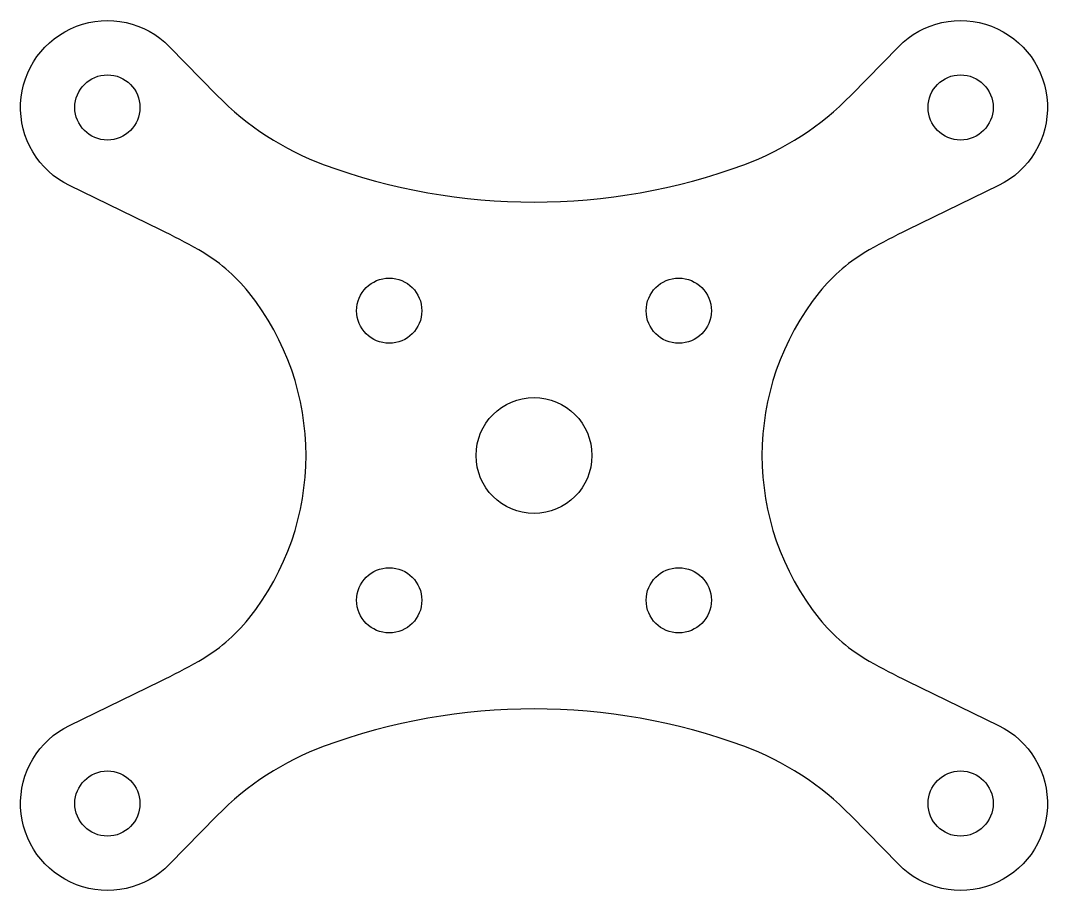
# Model space of a CAD drawing. Header units: millimetres. Extents: x -35.5 to 35.5, y -30 to 30.
import ezdxf

# ---------------------------------------------------------------- set-up
doc = ezdxf.new("R2010")
doc.units = ezdxf.units.MM
doc.layers.get('0').update_dxf_attribs({"linetype": 'CONTINUOUS'})

msp = doc.modelspace()

# ---------------------------------------------------------------- linework, layer by layer
msp.add_lwpolyline([(32.09, 18.638), (25.806, 15.586, 0.015555), (23.162, 14.198, 0.09554), (19.701, 11.254, 0.351157), (19.701, -11.254, 0.09554), (23.162, -14.198, 0.015555), (25.806, -15.586), (32.09, -18.638, -1.189255), (25.176, -28.228), (21.901, -24.875, 0.111623), (14.498, -20.08, 0.178071), (-14.498, -20.08, 0.111623), (-21.901, -24.875), (-25.176, -28.228, -1.189255), (-32.09, -18.638), (-25.806, -15.586, 0.015555), (-23.162, -14.198, 0.09554), (-19.701, -11.254, 0.351157), (-19.701, 11.254, 0.09554), (-23.162, 14.198, 0.015555), (-25.806, 15.586), (-32.09, 18.638, -1.189255), (-25.176, 28.228), (-21.901, 24.875, 0.111623), (-14.498, 20.08, 0.178071), (14.498, 20.08, 0.111623), (21.901, 24.875), (25.176, 28.228, -1.189255)], format="xyb", close=True)
for centre, radius in [((-29.468, 24.035), 2.25), ((29.468, 24.035), 2.25), ((-10, 10), 2.25), ((10, 10), 2.25), ((0, 0), 4), ((-10, -10), 2.25), ((10, -10), 2.25), ((-29.468, -24.035), 2.25), ((29.468, -24.035), 2.25)]:
    msp.add_circle(centre, radius)

doc.saveas('drawing.dxf')
